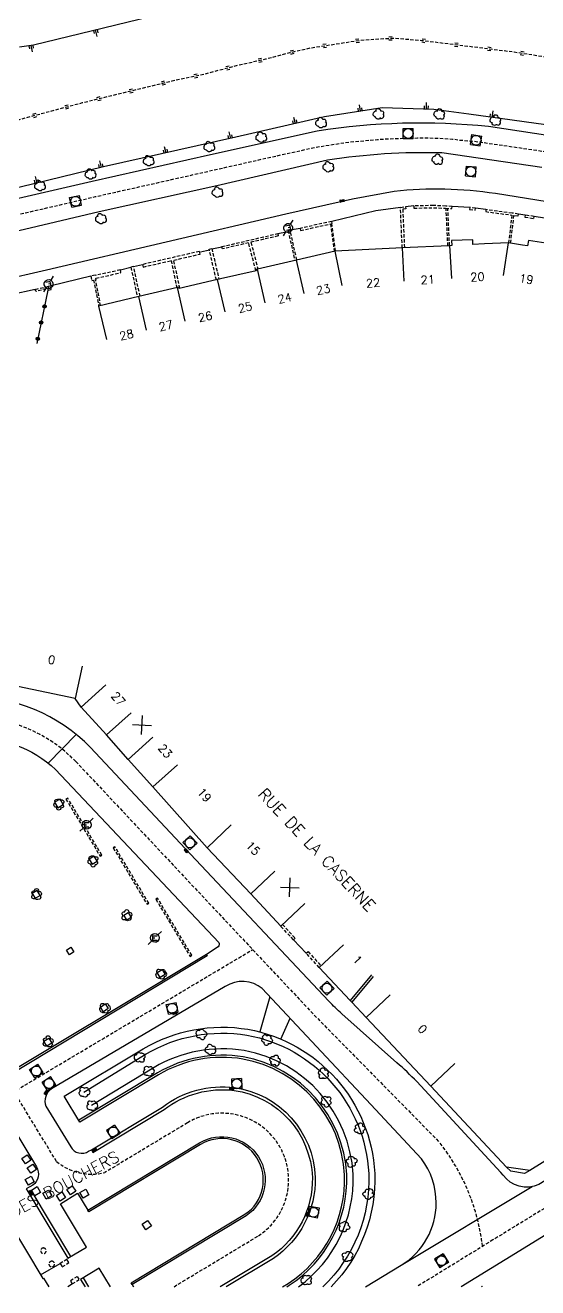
# Model space of a CAD drawing. Header units: millimetres. Extents: x 107999 to 109001, y 146999 to 148001.
# Drawn here: x 108305.2 to 108382.6, y 146999.8 to 147190.3 of the extents above; entities that cross this region are included whole.
import ezdxf
from ezdxf.enums import TextEntityAlignment as Align

# ---------------------------------------------------------------- set-up
doc = ezdxf.new("R2010")
doc.units = ezdxf.units.MM
doc.linetypes.add('DASHED', pattern=[0.75, 0.5, -0.25])
doc.layers.get('0').update_dxf_attribs({"linetype": 'CONTINUOUS'})
for name, color, linetype in [('W0001', 6, 'DASHED'), ('W0008', 7, 'CONTINUOUS'), ('W0100', 7, 'CONTINUOUS'), ('W0112', 1, 'DASHED'), ('W0211', 2, 'CONTINUOUS'), ('W0220', 5, 'DASHED'), ('W0300', 7, 'CONTINUOUS'), ('W0302', 3, 'CONTINUOUS'), ('W0322', 7, 'CONTINUOUS'), ('W0334', 7, 'CONTINUOUS'), ('W0400', 7, 'CONTINUOUS'), ('W0420', 7, 'CONTINUOUS'), ('W0471', 7, 'CONTINUOUS'), ('W0989', 7, 'CONTINUOUS'), ('W0991', 7, 'CONTINUOUS'), ('W1102', 7, 'CONTINUOUS')]:
    doc.layers.add(name, color=color, linetype=linetype)
doc.styles.get("Standard").update_dxf_attribs({"font": 'romans.shx', "width": 0.85})

# ---------------------------------------------------------------- blocks, each defined once
blk = doc.blocks.new('t211o')
at = {"color": 0, "linetype": 'Continuous'}
for p, q in [((-0.2886658000061288, 0.5), (-0.2886658000061288, 0)), ((0, 1), (0, 0)), ((0.2886658000061288, 0.5), (0.2886658000061288, 0))]:
    blk.add_line(p, q, dxfattribs=at)
blk = doc.blocks.new('t322o')
at = {"color": 0, "linetype": 'Continuous'}
for radius in [0.25, 0.150337]:
    blk.add_circle((0, 0), radius, dxfattribs=at)
blk = doc.blocks.new('T300')
for p, q in [((-0.7999991999999999, 0.5142852), (-0.8571420000000001, 0.3428568)), ((-0.8571420000000001, 0.3428568), (-0.8571420000000001, 0.1714284)), ((-0.8571420000000001, 0.1714284), (-0.7428564, 0.05714279999999999)), ((-0.6857135999999999, 0.6285708), (-0.7999991999999999, 0.5142852)), ((-0.7999991999999999, -0.05714279999999999), (-0.7428564, 0.05714279999999999)), ((-0.7428564, 0.05714279999999999), (-0.6857135999999999, 0.1142856)), ((-0.5714279999999999, 0.6857135999999999), (-0.6857135999999999, 0.6285708)), ((-0.4571423999999999, 0.6857135999999999), (-0.5714279999999999, 0.6857135999999999)), ((-0.285714, 0.6285708), (-0.4571423999999999, 0.6857135999999999)), ((-0.285714, 0.6285708), (-0.1714284, 0.7428564)), ((-0.2285712, 0.5714279999999999), (-0.285714, 0.6285708)), ((-0.1714284, 0.7428564), (-0.05714279999999999, 0.7999991999999999)), ((-0.05714279999999999, 0.7999991999999999), (0.05714279999999999, 0.7999991999999999)), ((0.05714279999999999, 0.7999991999999999), (0.2285712, 0.7428564)), ((0.2285712, 0.7428564), (0.3428568, 0.6285708)), ((0.3428568, 0.6285708), (0.3999996, 0.5142852)), ((0.4571423999999999, 0.4571423999999999), (0.3428568, 0.4571423999999999)), ((0.3999996, 0.5142852), (0.3999996, 0.4571423999999999)), ((0.5714279999999999, 0.3999996), (0.4571423999999999, 0.4571423999999999)), ((0.5714279999999999, 0.3999996), (0.6857135999999999, 0.285714)), ((0.6857135999999999, 0.285714), (0.7428564, 0.1714284)), ((0.7428564, 0.05714279999999999), (0.6857135999999999, -0.1714284)), ((0.7428564, 0.1714284), (0.7428564, 0.05714279999999999)), ((-0.7999991999999999, -0.1714284), (-0.7999991999999999, -0.05714279999999999)), ((-0.7999991999999999, -0.2285712), (-0.7999991999999999, -0.1714284)), ((-0.7428564, -0.3428568), (-0.7999991999999999, -0.2285712)), ((-0.6857135999999999, -0.3999996), (-0.7428564, -0.3428568)), ((-0.5142852, -0.4571423999999999), (-0.6857135999999999, -0.3999996)), ((-0.3999996, -0.4571423999999999), (-0.5142852, -0.4571423999999999)), ((-0.3999996, -0.4571423999999999), (-0.3428568, -0.4571423999999999)), ((-0.3428568, -0.4571423999999999), (-0.3428568, -0.3999996)), ((-0.3428568, -0.5142852), (-0.3428568, -0.4571423999999999)), ((-0.285714, -0.6285708), (-0.3428568, -0.5142852)), ((-0.1714284, -0.7428564), (-0.285714, -0.6285708)), ((-0.05714279999999999, -0.7999991999999999), (-0.1714284, -0.7428564)), ((0.05714279999999999, -0.7999991999999999), (-0.05714279999999999, -0.7999991999999999)), ((0.1714284, -0.7428564), (0.05714279999999999, -0.7999991999999999)), ((0.2285712, -0.6857135999999999), (0.1714284, -0.7428564)), ((0.285714, -0.4571423999999999), (0.2285712, -0.4571423999999999)), ((0.285714, -0.6285708), (0.2285712, -0.6857135999999999)), ((0.4571423999999999, -0.3999996), (0.285714, -0.4571423999999999)), ((0.3428568, -0.5142852), (0.285714, -0.6285708)), ((0.3428568, -0.5142852), (0.3428568, -0.4571423999999999)), ((0.5714279999999999, -0.3428568), (0.4571423999999999, -0.3999996)), ((0.6285708, -0.285714), (0.5714279999999999, -0.3428568)), ((0.6857135999999999, -0.1714284), (0.6285708, -0.285714))]:
    blk.add_line(p, q)
blk = doc.blocks.new('T471')
for p, q in [((-0.333334, 0.333334), (-0.333334, -0.333334)), ((-0.333334, 0.333334), (0.333334, 0.333334)), ((-0.333334, 0), (0, 0)), ((0.500001, 0.500001), (1.000002, 1.000002)), ((-0.500001, -0.500001), (-1.000002, -1.000002)), ((-0.333334, -0.333334), (0.333334, -0.333334))]:
    blk.add_line(p, q)
blk.add_ellipse((0, 0), major_axis=(0.4714054636000732, 0.4714054636000732), ratio=1, start_param=5.497787143782138, end_param=11.78097245096172)
blk = doc.blocks.new('t220o')
at = {"color": 0, "linetype": 'Continuous'}
for p, q in [((-0.25, 0.25), (0.25, 0.25)), ((-0.25, -0.25), (0.25, -0.25))]:
    blk.add_line(p, q, dxfattribs=at)
blk = doc.blocks.new('t991o')
at = {"color": 0, "linetype": 'Continuous'}
for p, q in [((-1, 1), (1, -1)), ((-1, -1), (1, 1))]:
    blk.add_line(p, q, dxfattribs=at)
blk = doc.blocks.new('T420')
for p, q in [((0.7499999999708962, 0.75), (-0.7500000000291038, 0.75)), ((-0.7500000000291038, 0.75), (-0.7500000000291038, -0.75)), ((0.75, 0.75), (0.75, -0.75)), ((0.7499999999708962, -0.75), (-0.7500000000291038, -0.75))]:
    blk.add_line(p, q)
blk.add_ellipse((0, 0), major_axis=(-0.5303300858918937, 0.5303300858918937), ratio=0.9999999999925214, start_param=3.926990816990981, end_param=10.21017612417057)
blk = doc.blocks.new('T400')
for p, q in [((-0.15, 0.3), (0.15, 0.3)), ((-0.15, -0.25), (-0.15, 0.3)), ((-0.15, 0.15), (0.15, 0.15)), ((-0.15, 0), (0.15, 0)), ((0.15, 0.3), (0.15, -0.25)), ((-0.15, -0.15), (0.15, -0.15)), ((-0.15, -0.25), (-0.15, -0.3)), ((-0.15, -0.3), (0.15, -0.3)), ((0.15, -0.3), (0.15, -0.25))]:
    blk.add_line(p, q)
blk = doc.blocks.new('t112o')
at = {"color": 0, "linetype": 'Continuous'}
for p, q in [((-0.5, 0.5), (0.5, 0.5)), ((-0.5, -0.5), (-0.5, 0.5)), ((0.5, 0.5), (0.5, -0.5)), ((0.5, -0.5), (-0.5, -0.5))]:
    blk.add_line(p, q, dxfattribs=at)

msp = doc.modelspace()

# ---------------------------------------------------------------- linework, layer by layer
at = {"layer": 'W0001', "flags": 128}
for points in [[(108000, 147135.0517437235), (108003.8723182713, 147159.8601311645), (108005.7353026885, 147164.7643261398), (108008.3488372628, 147168.8895912177), (108012.7335463083, 147172.7839442758), (108018.5990411115, 147175.0131546705), (108024.8063214502, 147175.0764445395), (108034.5453726021, 147173.1933856019), (108089.3066846105, 147157.9656174709), (108121.8909472563, 147148.9493594703), (108138.4555540422, 147144.8469551962), (108150.9218999999, 147142.6094), (108158.6484, 147141.1094), (108169.3671999999, 147140.1719), (108176.5434191498, 147140.3682849188), (108183.0703, 147140.5469), (108197.7079697884, 147141.2203605919), (108205.2824003101, 147141.800223204), (108207.1866827158, 147142.0361937981), (108210.7602144268, 147142.4542023598), (108213.5243611521, 147142.8238732271), (108217.2908140555, 147143.3536264635), (108219.6540644796, 147143.7152047302), (108222.144503546, 147144.0968280851), (108224.2382185753, 147144.452926524), (108226.543890207, 147144.8297909202), (108228.8328795247, 147145.2490659088), (108235.3442509798, 147146.4484388807), (108247.8817621816, 147149.1067959724), (108254.4400500004, 147150.4763000001), (108268.7399553738, 147153.7381406762), (108275.1117, 147155.19155), (108290.8503, 147158.70005), (108295.1247038957, 147159.6709714321), (108299.01855, 147160.55545), (108315.838, 147164.4438), (108324.78705, 147166.45295), (108342.02755, 147170.3419), (108349.000141001, 147171.8772665656), (108353.4929844507, 147172.5986343552), (108355.0922483174, 147172.7674165155), (108358.3994545513, 147173.0595560938), (108359.7215917029, 147173.1479290081), (108361.410862318, 147173.218768861), (108364.4415283012, 147173.286734295), (108366.0997859522, 147173.2936691971), (108367.367215955, 147173.2690517501), (108369.7096249608, 147173.1320882057), (108370.8535039921, 147172.9663375594), (108373.0106813795, 147172.8007011185), (108374.7601760703, 147172.5471954), (108376.0039214253, 147172.371020927), (108377.3759195291, 147172.1715645279), (108380.2426258122, 147171.756172335), (108388.09605, 147170.56335), (108403.1146, 147168.33645), (108417.61115, 147165.9856), (108427.0682, 147164.503), (108457.4368, 147159.542), (108487.39595, 147154.90135), (108506.9454, 147151.77805), (108519.5248393507, 147149.7999697987), (108526.0102999988, 147148.7801500002), (108548.1413371704, 147145.0655203459), (108549.6963666651, 147144.7872714286), (108551.3210994483, 147144.4965501662), (108552.4373727237, 147144.2968100125), (108553.7513078027, 147144.0617012803), (108554.7716094865, 147143.8791337858), (108556.0535525639, 147143.6497495365), (108557.154997482, 147143.4526626922), (108558.1607943842, 147143.169871949), (108559.3972112241, 147142.7231628172), (108560.6509884026, 147142.2177961785), (108561.6470459278, 147141.7356546505), (108562.8740828649, 147141.1127622163), (108564.633100717, 147140.0636510042), (108565.4547160713, 147139.4867316109), (108566.5340881763, 147138.7235226092), (108567.4934366436, 147137.7572264506)], [(108312.8651234722, 147079.2264987147), (108348.8148681084, 147041.0054723352), (108367.75786076, 147021.7881710755)], [(108309.9446284248, 147018.9049803695), (108303.5318970977, 147029.4326860149), (108303.5318970977, 147029.4326860149), (108339.5380978887, 147050.8523126536)], [(108329.7243935898, 147024.7313982971), (108317.261041857, 147017.2400623673)], [(108327.6854655827, 147000.0082878429), (108340.438812369, 147007.6925552448)]]:
    msp.add_lwpolyline(points, dxfattribs=at)
at = {"layer": 'W0001'}
msp.add_lwpolyline([(108402.7533902264, 147023.5985409674), (108375.816729656, 147007.0617121965), (108364.3260965595, 147000)], dxfattribs=at)
for centre, radius, start, end in [((108297.0205308014, 147063.7938562261), 22.11826329267415, 44.24540510044225, 90.90165278811442), ((108334.9132404158, 147016.1061064951), 10.06577319696969, 303.2947751714408, 121.0304879080178), ((108342.865269672, 147002.2846673931), 31.6232153167299, 6.935473047270983, 38.0789255079728), ((108315.2239558374, 147025.1964693491), 8.213046420854486, 229.9992447211473, 284.3609979399474)]:
    msp.add_arc(centre, radius, start, end, dxfattribs=at)
at = {"layer": 'W0008'}
for points in [[(108393.0206, 147172.2839), (108375.1407004739, 147174.9995999281, 0.06472567809400437), (108349.2705, 147174.3251), (108333.203, 147170.7659), (108315.3049, 147166.7476), (108302.8867, 147163.8739), (108298.9684, 147163.0368), (108269.2336, 147156.2577), (108257.6251, 147153.6063, -0.02795715589022628), (108204, 147144.1875)], [(108383.1715, 147168.8428), (108368.0972000519, 147171.0270999925, 0.04630217584818248), (108350.8521, 147169.9179), (108334.1249, 147166.0907), (108316.3711, 147162.14), (108305.1231, 147159.459), (108299.9903, 147158.3376), (108282.7322, 147154.3633), (108251.255, 147147.3463), (108232.7841, 147143.4892, -0.03395026357687435), (108196.3306, 147138.5136), (108189.0234, 147138.1406)], [(108563.8571948243, 147126.1887404447, 0.1981229980667177), (108565.6771997726, 147129.425295598, 0.1380338631209423), (108565.2461998629, 147131.6115999206, 0.2256727363912679), (108559.854, 147135.3137), (108548.855, 147137.1227), (108541.2299, 147138.3688), (108504.7692, 147144.2681), (108469.1935, 147149.9543), (108456.8807, 147151.9011), (108420.0365, 147157.7652), (108400.0243, 147160.9645), (108385.5649, 147163.3901), (108376.1957, 147164.8995, 0.06555231903866446), (108360.9106, 147165.2212), (108354.5973, 147164.0465), (108344.5456, 147161.7737), (108308.4401, 147153.3677), (108301.4647, 147151.7454), (108276.6701, 147145.9961), (108250.3281, 147139.8686), (108229.2495, 147134.968), (108211.6015, 147131.1708), (108202.5078, 147129.2344)], [(108547.1405863759, 147115.9437682796), (108538.7377, 147110.8758), (108497.7505, 147085.7756), (108459.0289, 147062.098), (108421.1743, 147038.9285), (108382.7519, 147015.4479000001, -0.362230019491), (108377.3317, 147016.8467), (108377.0235, 147017.242), (108364.3104, 147030.9422, 0.02223678045518983), (108361.3287, 147033.7835), (108353.025, 147041.1713, -0.03005107001349593), (108351.0586, 147043.0852), (108329.3699, 147066.1067), (108315.0772, 147081.3399, 0.2069011023708059), (108296.6089, 147088.968), (108262.1261, 147088.0881), (108259.155, 147088.0165), (108219.8842, 147086.9704), (108200.7171, 147086.4379)], [(108204.5452, 147080.4847), (108209.9121, 147080.7337), (108219.9579, 147080.9148), (108260.0379, 147082.0322), (108296.8341999998, 147082.7117, -0.2060387867756482), (108309.8115, 147078.0302), (108334.4461384828, 147051.9444214435, -0.3503425879342438), (108334.3459000016, 147051.2606999983), (108332.5636, 147050.1267), (108332.7014, 147049.9082), (108297.7011, 147028.832), (108297.8654, 147028.5438), (108297.5404, 147027.3864), (108292.5705, 147024.4058), (108291.3832, 147024.7009), (108291.0680143595, 147025.1890342763)], [(108341.0069, 147044.9652, 0.3356095059314064), (108335.4203, 147045.2801), (108309.1793000002, 147029.8595999998, 0.3327136263819978), (108308.3363, 147027.2314), (108312.103, 147021.113, 0.4393756792271818), (108314.8005, 147020.4474), (108315.2088, 147020.649), (108315.4399, 147020.2699), (108326.1968, 147026.7427, -0.1957203383675959), (108336.7694, 147029.6101, -0.3629171964672863), (108348.5609000001, 147016.4574, -0.2533216957895069), (108342.4581, 147004.6503), (108334.6418466061, 147000)], [(108356.5726645402, 147000), (108361.9774, 147003.2582, 0.2626408798782765), (108367.2471, 147012.6437, 0.1651310506576035), (108365.046, 147019.2717), (108357.402, 147027.4765), (108341.0069, 147044.9652, 0.3356095059314064)], [(108293.7399, 147021.7728), (108294.2325, 147022.1006), (108294.807, 147021.1854), (108300.6838, 147024.7068, -0.3682921045528038), (108303.2662, 147024.1834), (108306.9352, 147018.0954, -0.3688797446357606), (108306.3841, 147015.3087), (108305.3857, 147014.7852), (108305.6154, 147014.3677), (108311.6567, 147004.2902), (108314.4681, 147005.9928), (108310.573, 147012.5185), (108313.1182, 147014.1073), (108314.6725, 147011.5597), (108331.5461000038, 147021.7019000023, -0.9758966909017807), (108338.5492999999, 147010.6812000001), (108321.3679, 147000.3289), (108321.5731012074, 147000)]]:
    msp.add_lwpolyline(points, format="xyb", dxfattribs=at)
for points in [[(108550.5636000538, 147109.8818312927), (108542.1076, 147104.694), (108498.3598, 147077.9972), (108442.1292, 147043.5662), (108409.4336, 147023.5933), (108404.5859, 147020.6148), (108377.6501, 147004.0785), (108371.0319040154, 147000)], [(108318.0719662384, 147000), (108316.3689, 147002.7978), (108313.5814, 147001.1156), (108314.2569715392, 147000)]]:
    msp.add_lwpolyline(points, dxfattribs=at)
at = {"layer": 'W0100'}
for points in [[(108384.4301, 147157.3166), (108381.1618, 147157.8001), (108381.0407007555, 147157.0171784338), (108380.2641, 147157.1373), (108378.1694, 147157.4613), (108374.5242, 147157.3089), (108372.7917848618, 147157.2364704853), (108372.7622, 147157.9441), (108369.5487, 147157.8015), (108369.5842302167, 147157.0635159384), (108369.1311, 147157.0417), (108362.1501, 147156.7056), (108352.0122, 147156.2336), (108346.1562, 147154.8709), (108340.2602, 147153.5083), (108340.0389, 147153.4558), (108340.0836291245, 147153.2627579952), (108334.2687, 147151.9154), (108328.481, 147150.5728), (108328.4239, 147150.7639), (108328.2244, 147150.7183), (108322.3651, 147149.36), (108316.3093, 147147.9378), (108317.4796694209, 147142.8896310868)], [(108313.8188222878, 147093.6030923416), (108312.7767, 147088.7129), (108304.0927, 147090.5635), (108294.4903, 147090.5175), (108278.7625, 147090.533), (108259.5427, 147090.6335), (108249.3137, 147090.3458), (108249.1731260082, 147095.3438235046)], [(108347.4487592078, 147057.8020818453), (108343.789, 147054.3953), (108339.2534, 147059.2677), (108332.6731, 147066.2212), (108324.4638, 147075.419), (108320.7742, 147079.5523), (108317.4828, 147083.243), (108313.6792, 147087.4152), (108317.3741841143, 147090.7837445514)], [(108357.713839086, 147046.8002596487), (108354.5214, 147042.9521), (108354.2579, 147043.1707), (108349.6059, 147048.1514), (108353.2599513938, 147051.5643032232)], [(108427.0512114835, 147051.4216005321), (108429.7122, 147047.1885), (108429.3145, 147046.9385), (108421.6957, 147042.2782), (108416.081, 147038.889), (108410.9379, 147035.7764), (108398.4192, 147028.0571), (108388.8311, 147022.1594), (108381.3883, 147017.5555), (108377.8752, 147018.0525), (108366.4233, 147030.2581), (108356.6666, 147040.6218), (108360.3071389508, 147044.049113255)], [(108295.5399634725, 147019.2410594125), (108295.6094, 147019.2828), (108296.1761489337, 147018.3399987543), (108297.227, 147018.9717), (108307.8866980233, 147001.239021601), (108307.9921637319, 147001.302420518), (108308.7750916749, 147000)]]:
    msp.add_lwpolyline(points, dxfattribs=at)
at = {"layer": 'W0112'}
for points in [[(108362.1283452049, 147156.704587141), (108361.8502, 147162.8208), (108362.6103, 147162.9228), (108362.6541791758, 147162.5958141029), (108362.1935008519, 147162.5339943568), (108362.4578831366, 147156.7204182083)], [(108369.0042311304, 147157.0355919027), (108368.7491432665, 147162.6791027435)], [(108369.2634128686, 147157.0480701984), (108369.0094306905, 147162.6671190775)], [(108352.0540833045, 147156.2355500015), (108351.4870499343, 147160.3783963169), (108351.5315, 147160.3883), (108351.4773, 147160.7127), (108346.7274, 147159.6544), (108346.7816, 147159.33), (108351.2990173172, 147160.3365017678), (108351.8652633842, 147156.1994076287)], [(108378.4792817119, 147157.4244609025), (108378.9844430108, 147161.5918328747), (108379.6066347486, 147161.5001096003), (108379.6531, 147161.8153), (108378.7075, 147161.9547), (108374.7541, 147162.4741), (108374.7150903964, 147162.1771793863), (108378.6714605185, 147161.6573891699), (108378.163, 147157.4628)], [(108340.0311419163, 147153.2505963578), (108338.944743747, 147157.470581391), (108334.9769376927, 147156.5432164877), (108334.8939, 147156.8985), (108343.3257, 147158.8692), (108343.4087376927, 147158.5139164877), (108339.2997544291, 147157.5535553172), (108340.3366230833, 147153.5259618204)], [(108346.2088166934, 147154.8831439836), (108345.2041, 147159.3638), (108344.9067, 147159.3081), (108345.9142125997, 147154.8149752999)], [(108328.5608700401, 147150.591327829), (108327.6452, 147154.8536), (108331.6228, 147155.7706), (108331.5280705641, 147156.1815005499), (108327.1456744507, 147155.1711784371), (108322.9334896425, 147154.2048009423), (108323.0223, 147153.8177), (108327.2291012437, 147154.7828423744), (108328.1080854204, 147150.6913360122)], [(108334.0781291259, 147151.8711923777), (108332.9851349269, 147156.5325549571), (108333.3747, 147156.6239), (108334.4679230747, 147151.9615613197)], [(108316.6080607777, 147147.9966223425), (108315.8342620418, 147151.9267737496), (108315.9244, 147151.9469), (108315.8839011285, 147152.1282793185), (108319.675, 147152.9729), (108319.5833021838, 147153.3844877045), (108315.7920102991, 147152.5398240215), (108315.7817, 147152.586), (108315.1426, 147152.4433), (108315.2853, 147151.8042), (108315.5369884971, 147151.8603976976), (108316.3093, 147147.9378)], [(108322.5615774567, 147149.4055473059), (108321.5916042504, 147153.8762323579), (108321.1818812477, 147153.7759092545), (108322.1508851493, 147149.3096918061)], [(108344.0524394198, 147054.6406562147), (108345.9628394198, 147052.5894562147), (108345.6994, 147052.3441), (108343.789, 147054.3953)], [(108349.6059, 147048.1514), (108347.64, 147050.3108), (108347.9062059932, 147050.5531517468), (108349.8721059932, 147048.3937517468)]]:
    msp.add_lwpolyline(points, dxfattribs=at)
for points in [[(108369.639, 147162.9684), (108368.692, 147163.012), (108366.8397, 147163.0941), (108363.8566, 147163.0315), (108363.8635217431, 147162.7016557209), (108366.8358524467, 147162.7640297285), (108368.6771089946, 147162.6824192105), (108369.6238266572, 147162.6388322094)], [(108373.1645, 147162.7052), (108372.317, 147162.8169), (108372.2632, 147162.5223), (108373.1107, 147162.4106)], [(108382.0337, 147161.4443), (108380.678, 147161.6613), (108380.6276447997, 147161.3467076265), (108381.9833447997, 147161.1297076265)], [(108308.3937331588, 147150.5234750988), (108306.8174331588, 147150.1504750988), (108306.748, 147150.4439), (108308.3243, 147150.8169)], [(108309.1208, 147150.4076), (108309.1605, 147150.9653), (108308.6824, 147150.8949), (108308.6427, 147150.3372)], [(108311.3748516041, 147073.5693950673), (108316.5222516041, 147064.9568950673), (108316.7811, 147065.1116), (108311.6337, 147073.7241)], [(108323.8667, 147057.843), (108318.7684, 147066.356), (108318.509690457, 147066.2010629786), (108323.607990457, 147057.6880629786)], [(108324.9406793151, 147058.4498147022), (108330.1034793151, 147049.8403147022), (108330.3621, 147049.9954), (108325.1993, 147058.6049)], [(108311.5384, 147004.1358), (108310.5091, 147003.5184), (108310.8016, 147003.0182), (108311.8309, 147003.6356)], [(108312.0468, 147000.9339), (108313.0711, 147001.5497), (108313.3706, 147001.0488), (108312.3463, 147000.433)]]:
    msp.add_lwpolyline(points, close=True, dxfattribs=at)
for points in [[(108308.0373515131, 147005.8417805857, 13.8073451516407), (108308.153767437, 147005.8083011113, 0.07242521925955979)], [(108309.2846515131, 147003.8404805857, 13.8073451516407), (108309.401067437, 147003.8070011113, 0.07242521925955979)]]:
    msp.add_lwpolyline(points, format="xyb", close=True, dxfattribs=at)
at = {"layer": 'W0211'}
for points in [[(108304.3883468483, 147187.0268949951), (108306.4817, 147187.3169), (108329.463, 147192.8954), (108347.376, 147197.5953), (108355.5803, 147198.6474), (108363.3315, 147198.9487), (108379.197, 147197.0723), (108394.9903, 147194.4522), (108436.1233, 147188.124), (108447.6234, 147186.5139), (108466.5255, 147183.3469), (108486.5922, 147180.2577), (108502.0535, 147178.2114), (108517.6157, 147175.1111), (108533.4687, 147172.9107), (108549.6881, 147170.3992), (108570.7536, 147165.8541), (108576.0997, 147163.7373), (108580.8177, 147161.2441), (108584.7206, 147158.4689), (108586.7802, 147156.6171), (108590.4838, 147151.5768), (108592.1433, 147149.113), (108592.6070407855, 147148.1279464445)], [(108553.4781, 147148.8081), (108536.6213, 147150.8729), (108524.6004, 147152.8564), (108505.0319, 147156.4283), (108497.9724, 147157.433), (108474.8685, 147161.3062), (108445.1803, 147166.1909), (108428.0106, 147169.194), (108417.8381, 147170.6939), (108405.2411, 147172.3289), (108372.1946, 147176.8583), (108366.8792, 147177.5954), (108359.1184, 147177.838), (108350.3739, 147176.4848), (108336.9866, 147173.4088), (108317.0257, 147168.9351), (108304.4816855145, 147165.8827622564), (108286.6502, 147161.7953), (108269.5127, 147157.8434), (108252.0983, 147154.1042), (108232.0673, 147149.878), (108218.098, 147147.6174), (108206.4063, 147146.0625)]]:
    msp.add_lwpolyline(points, dxfattribs=at)
at = {"layer": 'W0220', "flags": 128}
msp.add_lwpolyline([(108183.8281, 147156.71875), (108211.440879115, 147156.7943352233), (108234.7648843854, 147160.1258469522), (108270.9823406085, 147167.7728470347), (108286.7130903837, 147171.3281885477), (108296.3090174516, 147173.9439991395), (108313.8921451724, 147178.6276016911), (108319.7739161434, 147180.0553477003), (108323.5256096846, 147180.9656871128), (108327.3902524026, 147181.9037937213), (108332.2795789399, 147182.9510431999), (108337.5168518932, 147184.3144655341), (108341.5196073672, 147185.2109826573), (108345.1615685905, 147186.1665374808), (108348.3008541805, 147186.8842357866), (108351.6593147149, 147187.398387935), (108355.8541184813, 147188.0475283611), (108360.761350004, 147188.3603514885), (108365.1749254882, 147188.0070699208), (108379.0365790814, 147186.2719002119), (108549.5385957379, 147159.6331399461), (108555.6544598628, 147158.881175094), (108561.2768160973, 147157.6680934524), (108571.5862198489, 147154.5506758726), (108579.7743116826, 147148.6228674336), (108582.1188848252, 147145.9190839697), (108583.8526854201, 147141.8981803471)], dxfattribs=at)
at = {"layer": 'W0302'}
for points in [[(108314.0622, 147029.3685), (108323.4641391964, 147035.1136657099, -0.1761933857497021), (108338.6897533391, 147037.9504806078, -0.3487893177821885), (108357.0720539304, 147017.0630078197, -0.2151764166792086), (108350.1526926896, 147000)], [(108346.4636959854, 147000, 0.2502499957268773), (108354.7073555123, 147016.9575502222, 0.3483717268848658), (108338.2863500262, 147035.6180478288, 0.1758761730673535), (108324.6748183203, 147033.0796917395), (108315.2433, 147027.3212)]]:
    msp.add_lwpolyline(points, format="xyb", dxfattribs=at)
at = {"layer": 'W0322'}
msp.add_lwpolyline([(108308.6427, 147150.3372), (108306.983307694, 147142.2979860614)], dxfattribs=at)
at = {"layer": 'W0334'}
for p, q in [((108319.5833021838, 147153.3844877045), (108321.1818812477, 147153.7759092545)), ((108321.5916042504, 147153.8762323579), (108322.9334896425, 147154.2048009423))]:
    msp.add_line(p, q, dxfattribs=at)
for points in [[(108361.8502, 147162.8208), (108358.1629, 147162.2798), (108351.4773, 147160.7127)], [(108363.8566, 147163.0315), (108362.6103, 147162.9228)], [(108372.317, 147162.8169), (108369.639, 147162.9684)], [(108374.7541, 147162.4741), (108373.1645, 147162.7052)], [(108380.678, 147161.6613), (108379.6531, 147161.8153)], [(108384.8226927112, 147160.9472931797), (108384.8275, 147160.9848), (108382.0337, 147161.4443)], [(108343.3257, 147158.8692), (108344.9313668716, 147159.1980950926)], [(108346.7274, 147159.6544), (108345.2041, 147159.3638)], [(108333.0211616579, 147156.3789094428), (108331.6927, 147156.0782)], [(108334.9142006314, 147156.8116421), (108333.4033980963, 147156.501509385)], [(108315.1426, 147152.4433), (108309.1605, 147150.9653)], [(108306.748, 147150.4439), (108303.0427, 147149.6214)], [(108313.6792, 147087.4152), (108312.7767, 147088.7129)], [(108308.7043569934, 147078.9832387293), (108312.9040712735, 147083.3289553464)], [(108347.64, 147050.3108), (108345.6994, 147052.3441)], [(108332.5636, 147050.1267), (108297.2158046832, 147028.9586713232), (108297.4793461652, 147028.4963910121), (108297.2334722789, 147027.6207773626), (108292.5131234724, 147024.789840794), (108291.6076205144, 147025.0149009497), (108291.3757103318, 147025.3740648664)], [(108342.164539867, 147043.7303422473), (108340.6523669476, 147038.431293406)], [(108356.6666, 147040.6218), (108354.5214, 147042.9521)], [(108343.8215063162, 147037.3478442467), (108345.1864032774, 147040.5069119158)], [(108313.4686, 147024.84), (108311.1239543746, 147028.7424918989)], [(108381.3883, 147017.5555), (108380.5968, 147017.0943), (108378.4885, 147017.4548), (108377.8752, 147018.0525)], [(108305.6154, 147014.3677), (108306.0638, 147014.5852), (108312.0830659292, 147004.5484096575)], [(108361.9774, 147003.2582), (108381.7277283845, 147015.1098747957)], [(108307.556839355, 147001.7877498736), (108310.5091, 147003.5184)], [(108314.825239019, 147000), (108313.9976404247, 147001.3667926968)], [(108312.3463, 147000.433), (108311.6585685528, 147000)], [(108374.2091, 147000.0673), (108374.0970933571, 147000)], [(108374.2495376909, 147000), (108374.2091, 147000.0673)]]:
    msp.add_lwpolyline(points, dxfattribs=at)
for points in [[(108310.9709, 147072.731), (108310.4842, 147073.5632), (108309.652, 147073.0765), (108310.1387, 147072.2443)], [(108316.0765, 147064.2052), (108315.6186, 147064.9632), (108314.8606, 147064.5053), (108315.3185, 147063.7473)], [(108306.299, 147059.3229), (108306.7334, 147058.5912), (108307.4651, 147059.0256), (108307.0307, 147059.7573)], [(108320.574434569, 147055.3225821143), (108320.121734569, 147056.0326821143), (108320.7481, 147056.432), (108321.2008, 147055.7219)], [(108311.8915377884, 147050.082944588), (108311.4441377884, 147050.794044588), (108312.1202, 147051.2194), (108312.5676, 147050.5083)], [(108326.3417, 147047.1042), (108325.6046, 147046.6595), (108325.1599, 147047.3966), (108325.897, 147047.8413)], [(108317.7544, 147041.9494), (108317.0387, 147041.4821), (108316.5714, 147042.1978), (108317.2871, 147042.6651)], [(108308.4806, 147036.2957), (108308.0191, 147037.0417), (108308.7651, 147037.5032), (108309.2266, 147036.7572)]]:
    msp.add_lwpolyline(points, close=True, dxfattribs=at)
for points in [[(108311.1239543746, 147028.7424918989), (108323.0067847925, 147035.8817831718, -0.176297978051166), (108338.842105699, 147038.831382269, -0.3489249846006945), (108357.9651416306, 147017.1028364033, -0.204933517121636), (108351.4217990113, 147000)], [(108344.716111751, 147000), (108345.0730116378, 147000.2131085221, 0.2641603752007534), (108353.7451766807, 147016.9146401177, 0.3481721924428701), (108338.1222040517, 147034.66899751, 0.1757269075016418), (108325.1672992099, 147032.2520046024), (108313.2993721751, 147025.1216673909)], [(108344.0751638626, 147000), (108344.8993, 147000.4921, 0.2640410696405597), (108353.4169, 147016.9, 0.3480994314322565), (108338.0662, 147034.3452, 0.1756728888793333), (108325.3353, 147031.9696), (108313.4686, 147024.84)], [(108315.2088, 147020.649), (108325.9471560169, 147027.1106500246, -0.1953789352157809), (108336.8281362581, 147030.0502102685, -0.3630824642972003), (108349.004738987, 147016.4693327859, -0.2536366216166715), (108342.6966298113, 147004.2755905356), (108335.5741067899, 147000)], [(108321.3679, 147000.3289), (108321.2179583702, 147000.5777535994), (108338.3932886943, 147010.9263964409, 0.9753371190770808), (108331.6960868248, 147021.4530733711), (108314.8221747514, 147011.3106857934), (108314.6725, 147011.5597)]]:
    msp.add_lwpolyline(points, format="xyb", dxfattribs=at)
at = {"layer": 'W1102'}
for p, q in [((108369.2634128686, 147157.0480701984), (108369.5413888172, 147152.114271566)), ((108377.4109226429, 147152.557650247), (108378.1694, 147157.4613)), ((108353.0666392436, 147151.0531709672), (108352.0122, 147156.2336)), ((108362.390546316, 147151.7113847895), (108362.1501, 147156.7056)), ((108341.430935515, 147148.4425018229), (108340.2602, 147153.5083)), ((108347.3336488578, 147149.8109891528), (108346.1562, 147154.8709)), ((108335.397503496, 147147.0437086248), (108334.2687, 147151.9154)), ((108323.5393779172, 147144.2945162334), (108322.3651, 147149.36)), ((108329.3830263034, 147145.6493099211), (108328.2244, 147150.7183)), ((108321.2144305595, 147086.5709022472), (108317.4828, 147083.243)), ((108324.5042681822, 147082.8819541662), (108320.7742, 147079.5523)), ((108328.1940970148, 147078.7483969518), (108324.4638, 147075.419)), ((108336.3062915082, 147069.6593951653), (108332.6731, 147066.2212)), ((108342.9131592078, 147062.6744818453), (108339.2534, 147059.2677)), ((108357.476248989, 147047.0500913935), (108354.2579, 147043.1707)), ((108370.0696218287, 147033.6792602011), (108366.4233, 147030.2581))]:
    msp.add_line(p, q, dxfattribs=at)

# ---------------------------------------------------------------- block references
at = {"layer": 'W0112'}
for p, rotation in [((108305.3863, 147019.2251), 123.9487289089324), ((108306.2323, 147017.8135), 123.6346950049595), ((108305.9206, 147016.002), 29.43073189021291), ((108306.8355999999, 147014.4108), 30.77200640617585), ((108308.5698, 147013.8995), 29.01763121709183), ((108310.6201, 147013.6153), 33.20628063113492), ((108312.1833, 147014.5372), 123.2787061941505), ((108314.17, 147014.032), 119.6144655563623), ((108323.5728, 147009.3004), 305.0232326290542)]:
    msp.add_blockref('t112o', p, dxfattribs=dict(at, rotation=rotation))
at = {"layer": 'W0211'}
for p, rotation in [((108315.851528808, 147189.591340088), 193.644126278976), ((108306.129183479, 147187.254067837), 190.106207758513), ((108355.762520678, 147177.31868204), 8.796671782627051), ((108365.719352183, 147177.631656453), 358.209536228461), ((108345.942141163, 147175.466514746), 12.9402482696108), ((108375.635749211, 147176.386651225), 352.195587823265), ((108336.195135869, 147173.231414557), 12.6325561406847), ((108326.437209341, 147171.044437221), 12.6325561406847), ((108316.680754142, 147168.85116425), 13.6760117941235), ((108306.964272216, 147166.486850613), 13.6760117941235)]:
    msp.add_blockref('t211o', p, dxfattribs=dict(at, rotation=rotation))
at = {"layer": 'W0220'}
for p, rotation in [((108350.4271950015, 147187.2097607377), 8.703925190589048), ((108355.3686882851, 147187.9724086697), 8.796671782911421), ((108360.3537769106, 147188.3343697737), 3.647520033498183), ((108365.3375638303, 147187.9867112296), 352.8649598872404), ((108370.29884464, 147187.3656695826), 352.8649598872404), ((108345.5236218183, 147186.249309494), 12.87755669519997), ((108375.2601254497, 147186.7446279355), 352.8649598872404), ((108380.2163407572, 147186.0875775331), 351.1200559093331), ((108335.8122195089, 147183.8706975875), 14.59195657563591), ((108340.6771063437, 147185.0222834978), 12.6244724507935), ((108326.0789426484, 147181.5854852938), 13.64412627889165), ((108330.9598969105, 147182.668379257), 12.0895655611441), ((108321.2199952866, 147180.4062353256), 13.6390810291054), ((108311.5156287381, 147177.9945710601), 14.91550055344594), ((108316.3610662936, 147179.2269096708), 13.64412627905569), ((108306.6840963363, 147176.7075999453), 14.91550055344594)]:
    msp.add_blockref('t220o', p, dxfattribs=dict(at, rotation=rotation))
at = {"layer": 'W0300'}
for p, rotation in [((108367.6622, 147176.9123), 172.104999143112), ((108349.8088, 147175.6045), 188.796671782627), ((108358.4968, 147176.9283), 180.939842631126), ((108376.1333, 147175.9945), 171.565827674363), ((108340.7756, 147173.4166), 192.940248269611), ((108332.9377, 147171.9958), 192.490214246948), ((108323.7831, 147169.8542), 192.940248269611), ((108367.3798, 147170.0784), 171.755098132816), ((108315.0073, 147167.8629), 192.632556140685), ((108350.911, 147168.9564), 186.241894440138), ((108307.3732, 147166.0864), 193.676011794124), ((108334.1845, 147165.128), 186.241894440138), ((108316.5834, 147161.1273), 192.545447804532), ((108310.3124, 147072.8857), 120.320606287456), ((108315.462, 147064.3161), 121.13574210698), ((108306.9387, 147059.0786), 300.697008654243), ((108320.5527, 147055.9028), 302.518156034666), ((108325.647, 147047.176), 211.10301207671), ((108317.1633, 147042.0235), 213.141612495577), ((108331.8916629283, 147038.0456510289), 7.826773162863122), ((108308.678, 147036.8646), 301.742290424869), ((108341.7647964744, 147037.1689246181), 341.672911627058), ((108322.5952056232, 147034.5826936131), 31.42750768979941), ((108333.1232978563, 147035.8048544797), 185.2421116385441), ((108342.8806488287, 147034.201028113), 155.9561734064483), ((108323.7782169987, 147032.5322643658), 211.4064983774302), ((108350.2533401086, 147032.0415115625), 316.0598452736803), ((108314.0622, 147029.3685), 211.4064983774302), ((108315.2433, 147027.3212), 211.4064983774302), ((108350.6398927353, 147028.0586632114), 127.3122136708916), ((108355.6912116458, 147023.7484246332), 290.4467789203026), ((108354.5050881704, 147018.9485162953), 98.66825393533507), ((108356.9725367843, 147013.9204751966), 264.1587182947871), ((108353.4270415162, 147009.1165413968), 69.27923464578151), ((108353.8027995466, 147004.5236438478), 238.5607434003869), ((108347.7460320052, 147001.0132493593), 40.65414803919872)]:
    msp.add_blockref('T300', p, dxfattribs=dict(at, rotation=rotation))
at = {"layer": 'W0322', "rotation": 258.337242308184}
for p in [(108308.137323108, 147147.888813961), (108307.631946216, 147145.440427922), (108307.126569324, 147142.992041882)]:
    msp.add_blockref('t322o', p, dxfattribs=at)
at = {"layer": 'W0400'}
for p, rotation in [((108353.0297, 147163.7936), 280.540346496202), ((108329.5409, 147065.7603), 223.292532632771), ((108327.7564, 147041.257), 282.072456944623), ((108308.3875000001, 147029.2746), 148.1177190328539), ((108336.4093, 147029.9005), 92.02606297847788), ((108315.6515, 147020.644), 301.3330431934744), ((108306.0758999999, 147014.1256), 31.73451911110056), ((108347.7533, 147010.9459), 349.529097315996)]:
    msp.add_blockref('T400', p, dxfattribs=dict(at, rotation=rotation))
at = {"layer": 'W0420'}
for p, rotation in [((108363.0236, 147173.9597), 180.939842631126), ((108373.2696, 147172.9427), 172.104999143112), ((108372.482, 147168.2385), 175.104071728632), ((108312.827, 147163.7362), 192.545447804532), ((108330.0968, 147066.9584), 132.949725642332), ((108350.7666, 147045.0288), 133.045634344742), ((108327.408, 147041.996), 192.072456944623), ((108306.9111, 147032.5356), 213.141612495577), ((108308.8036, 147030.6552), 213.141612495577), ((108337.1476, 147030.6134), 2.02606297847789), ((108318.5115, 147023.3445), 33.37279415752089), ((108348.7507, 147011.2406), 259.529097315996), ((108368.0431, 147003.8979), 30.9998568849559), ((108368.0594, 147003.9337), 31.0833258242913)]:
    msp.add_blockref('T420', p, dxfattribs=dict(at, rotation=rotation))
at = {"layer": 'W0471'}
for p, rotation in [((108344.8952, 147159.7123), 192.744684314284), ((108308.7593, 147151.2574), 192.744684314284), ((108314.4946, 147069.689), 359.3540350075924), ((108324.7901, 147052.6216), 359.431107115486)]:
    msp.add_blockref('T471', p, dxfattribs=dict(at, rotation=rotation))
at = {"layer": 'W0991'}
for p, rotation in [((108322.8506339614, 147084.7362009361), 41.72687131019789), ((108345.1739619623, 147060.2457986852), 42.94972564217913)]:
    msp.add_blockref('t991o', p, dxfattribs=dict(at, rotation=rotation))

# ---------------------------------------------------------------- texts
at = {"layer": 'W0989'}
for s, rotation, p in [('RUE DE LA CASERNE', 313.2925326327834, (108349.2438377205, 147065.9297189324)), ('GRANDE RUE DES BOUCHERS', 28.10083611111111, (108304.0096963951, 147011.6988942299))]:
    msp.add_text(s, height=1.75, rotation=rotation, dxfattribs=at).set_placement(p, align=Align.MIDDLE)
at = {"layer": 'W0991'}
for s, rotation, p in [('23', 12.22544625837513, (108350.2001440507, 147150.43208006)), ('22', 4.553683965289617, (108357.7201418494, 147151.4237970513)), ('21', 3.224701599677813, (108365.9659675666, 147151.9128281777)), ('20', 3.224701600121698, (108373.47615573, 147152.3359609065)), ('19', 351.0106155314493, (108380.8704157249, 147152.010377392)), ('24', 13.05287256936929, (108344.3822921864, 147149.1267454878)), ('25', 13.05287256946442, (108338.4142195055, 147147.7431052239)), ('27', 13.05287256914635, (108326.4612021103, 147144.9719130773)), ('26', 13.05287256913181, (108332.3902648997, 147146.346509273)), ('28', 13.05287256904411, (108320.5095236691, 147143.5920736601)), ('0', 347.9699626022879, (108309.2132612404, 147094.5845584026)), ('27', 312.3479784259068, (108319.2852013294, 147088.6875341127)), ('23', 311.7537699337759, (108326.3494585748, 147080.8148659987)), ('19', 311.7498254127015, (108332.2743611792, 147074.1768191488)), ('15', 313.4184238788615, (108339.6270096521, 147066.1472500117)), ('1', 313.0974182344213, (108355.3681001914, 147049.3071973084)), ('0', 313.2719455454612, (108365.1869359725, 147038.8657262088))]:
    msp.add_text(s, height=1.25, rotation=rotation, dxfattribs=at).set_placement(p, align=Align.MIDDLE)

doc.saveas('drawing.dxf')
